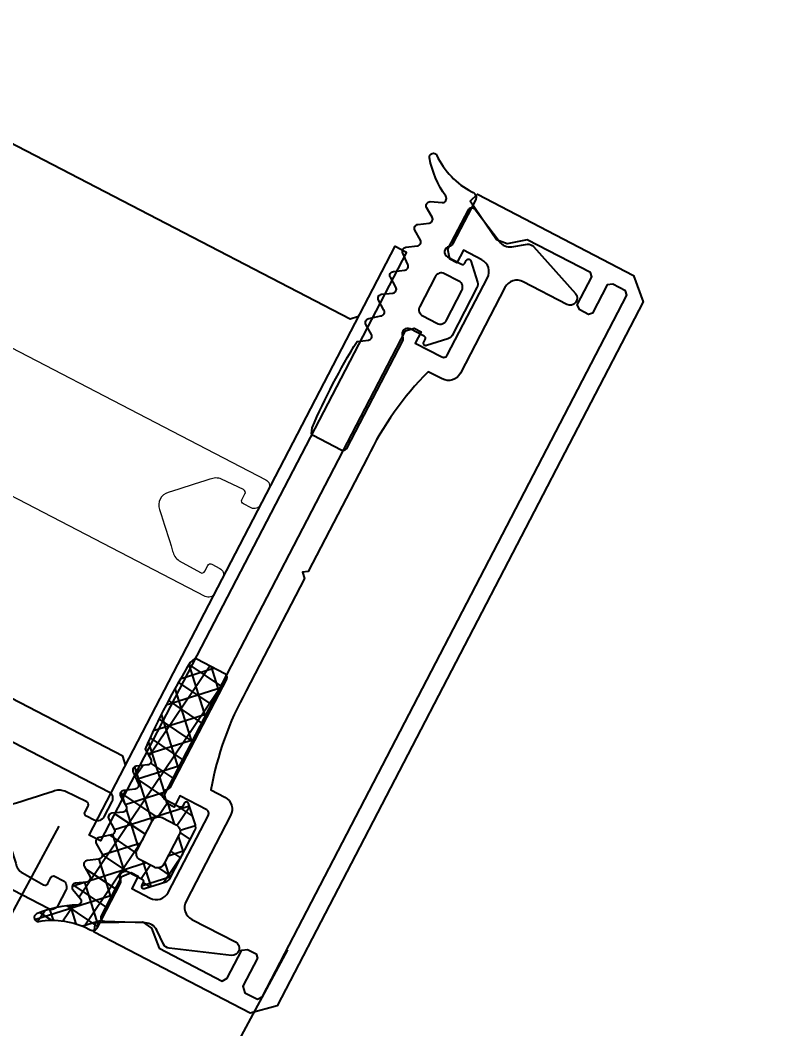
# Model space of a CAD drawing. Header units: millimetres. Extents: x -222892 to 671268, y 0 to 135099.
# Drawn here: x -53236.9 to -53178.1, y 112143.5 to 112221.2 of the extents above; entities that cross this region are included whole.
import ezdxf
from ezdxf import colors
from ezdxf.entities.mleader import LeaderData, LeaderLine
from ezdxf.math import Vec2, Vec3

# ---------------------------------------------------------------- set-up
doc = ezdxf.new("R2010")
doc.units = ezdxf.units.MM
for name, color, linetype in [('_TEXT', 7, 'Continuous'), ('АР_новое окно', 155, 'Continuous'), ('АР_Сущ Несущая стена', 216, 'Continuous')]:
    doc.layers.add(name, color=color, linetype=linetype)
doc.layers.add('АР_Окна', color=4, linetype='Continuous', lineweight=5)
doc.styles.add('ISOCPEUR', font='isocpeur.ttf', dxfattribs={"width": 0.85})

# ---------------------------------------------------------------- blocks, each defined once
blk = doc.blocks.new('стойка витр.')
h = blk.add_hatch()
h.set_pattern_fill('ANSI37', scale=0.5, angle=-69.23283665521843)
h.set_pattern_definition([(335.7671633447816, (-69115.91679156918, 318510.7132420751), (0.6515825639889636, 1.447617495164233), []), (65.76716334478155, (-69115.91679156918, 318510.7132420751), (-1.447617495164233, 0.6515825639889636), [])])
edge = h.paths.add_edge_path()
edge.add_arc((-61.4231846681505, -46.18171078326122), 0.5487303657935584, 155.7657062155241, 200.7671633447816)
edge.add_line((-61.92355794899049, -45.95647403381008), (-61.2158101547102, -44.38418138318229))
edge.add_arc((-61.04906058835331, -44.45924160668073), 0.1828645893715156, 20.76716334478156, 155.7657062155241)
edge.add_line((-60.87807688978501, -44.39440310015198), (-60.79158864807687, -44.62247867199039))
edge.add_arc((-60.62063568932354, -44.55765182228788), 0.1828317201998032, 200.7671633447816, 290.7671633447816)
edge.add_line((-60.55580883962102, -44.72860478100483), (-59.41573388126562, -44.29627843504568))
edge.add_arc((-59.56703588945675, -43.89728440591716), 0.4267183308264255, -69.23283665521843, 72.29363907948373)
edge.add_arc((-59.30747769982554, -43.08429274379887), 0.4267017864716978, 200.7671633447816, 252.293639079486)
edge.add_line((-59.70645626049372, -43.23558888620755), (-63.00984306025202, -34.52432573194528))
edge.add_arc((-62.72490235927398, -34.41627373836673), 0.3047399585219917, 110.7671633447816, 200.7671633447816)
edge.add_line((-62.83295435277978, -34.13133303751965), (-60.55276270053582, -33.26666451912024))
edge.add_arc((-60.44481104638544, -33.55134061801073), 0.3044569814295733, 76.40287424864536, 110.7671633447816)
edge.add_line((-60.3732352333609, -33.25541671472456), (-60.07017099490622, -33.59351893464918))
edge.add_arc((-108.2133039044274, -55.86215009907028), 53.04387976268197, 16.71140087810911, 24.82292581145404)
edge.add_line((-57.40971669906867, -40.60932389061054), (-57.92081016927841, -41.32469074693654))
edge.add_arc((-57.67080742027611, -41.49902445886983), 0.304784542952794, 145.110888314415, 256.4234383751481)
edge.add_line((-57.74235391136608, -41.79529244099831), (-56.88543317024596, -41.99189640294935))
edge.add_arc((-56.95697966133594, -42.28816438507783), 0.304784542952794, -34.8891116855724, 76.4234383751481)
edge.add_line((-56.70697691233363, -42.46249809701112), (-57.17481998566655, -43.29191928954242))
edge.add_arc((-56.92481723669334, -43.46625300146843), 0.304784542952794, 145.1108883144276, 256.4234383751481)
edge.add_line((-56.99636372778332, -43.76252098359691), (-56.1394429866632, -43.95912494554796))
edge.add_arc((-56.21098947775317, -44.25539292764006), 0.3047845429175452, -34.88911168634446, 76.4234383742182)
edge.add_line((-55.96098672877997, -44.42972663955879), (-56.47208019898972, -45.14509349588479))
edge.add_arc((-56.22207744998741, -45.31942720781808), 0.304784542952794, 145.110888314415, 256.4234383752311)
edge.add_line((-56.29362394107739, -45.61569518994656), (-55.43668121195515, -45.81235713578644))
edge.add_arc((-55.50822770304512, -46.10862511790765), 0.3047845429466369, -34.88911168643649, 76.42343837776687)
edge.add_line((-55.25822495407192, -46.28295882984094), (-55.76931842428166, -46.99832568616694))
edge.add_arc((-55.51931567527936, -47.17265939811477), 0.3047845429466368, 145.1108883110316, 256.4234383751786)
edge.add_line((-55.59086216636933, -47.46892738023598), (-54.69071301640361, -47.77952769444528))
edge.add_arc((-54.76225950749358, -48.07579567657376), 0.304784542952794, -34.88911168566796, 76.42343837513553)
edge.add_line((-54.51225675849128, -48.25012938850705), (-55.0233282406989, -48.96555422872189))
edge.add_arc((-54.7733254917257, -49.13988794066245), 0.3047845429466368, 145.1108883109486, 256.4234383751578)
edge.add_line((-54.84487198281568, -49.43615592278366), (-53.98795124169555, -49.6327598847347))
edge.add_arc((-54.05949773284374, -49.92902786688501), 0.3047845429818857, -34.88911169317796, 76.42343837111807)
edge.add_line((-53.80949498384143, -50.10336157886923), (-54.32058845405118, -50.81872843519523))
edge.add_arc((-54.07058570504887, -50.99306214712851), 0.3047845429527939, 145.110888314415, 256.4234383750821)
edge.add_line((-54.14213219613885, -51.289330129257), (-53.29055360303028, -51.47184183257195))
edge.add_arc((-53.362076024001, -51.76811134383752), 0.3047803799531579, -43.67508993618791, 76.42790436632716)
edge.add_line((-53.141638296569, -51.97858292939782), (-53.80995652789716, -52.62318184232572))
edge.add_arc((-53.58948976171087, -52.83365406201483), 0.304801821276656, 136.3285933989482, 262.747126980386)
edge.add_arc((-54.63612651554286, -61.05759711530845), 7.985474883734515, 59.5860415328172, 82.74712698038475)
edge.add_arc((-50.74783774605021, -54.43386708250182), 0.3048115604497932, 253.2910110232634, 419.5860415328165)
edge.add_arc((-52.57053616183111, -60.50577614369104), 6.03477116777137, 73.29101102326332, 110.7671633447816)
edge.add_line((-54.71029190413537, -54.86308986830409), (-54.82445022999309, -54.90637969896488))
edge.add_arc((-54.97574411131791, -54.50740710097307), 0.4266954176128115, 200.7671633447816, 290.7671633447816)
edge.add_line((-55.37471671431558, -54.65870098416781), (-56.71485841512913, -51.12465313347639))
edge.add_arc((-56.31587985443184, -50.97335699107498), 0.4267017864716978, 149.2366398299847, 200.7671633447816)
edge.add_arc((-57.04912318740389, -50.53689152278093), 0.4266140358978636, -30.76336017001563, 40.01429570365114)
edge.add_arc((-57.04924751253566, -50.53686138928606), 0.4266898917694475, 40.00046259028549, 110.7671633447816)
edge.add_line((-57.20053943697712, -50.13789395169442), (-58.34061702035251, -50.57022129308461))
edge.add_arc((-58.27579017065, -50.74117425180884), 0.1828317201998032, 110.7671633447816, 200.7671633447816)
edge.add_line((-58.44674312937423, -50.80600110151136), (-58.36025488766609, -51.03407667334977))
edge.add_arc((-58.5312385862635, -51.09891517987853), 0.1828645893715156, 245.768620474039, 380.7671633447816)
edge.add_line((-58.60629032819998, -51.26566856380668), (-60.17861897521652, -50.55800074261788))
edge.add_arc((-59.95340767674497, -50.05761600615369), 0.5487303657759914, 200.7671633447816, 245.768620474038)
edge.add_line((-60.46648650063435, -50.25217996134597), (-61.93626349206897, -46.37627473846078))
edge = h.paths.add_edge_path(flags=16)
edge.add_arc((-59.3589242202288, -49.0410722918532), 0.5414973949664272, 200.7671633447816, 290.7671633447816)
edge.add_line((-60.77816753828665, -46.82561758724478), (-59.8652400081919, -49.23307164497237))
edge.add_arc((-60.27185175029445, -46.63361823412561), 0.5414973949664272, 110.7671633447816, 200.7671633447816)
edge.add_line((-59.31039323387085, -45.68990118378861), (-60.46385110344272, -46.12730244614795))
edge.add_arc((-59.11839388072258, -46.19621697176626), 0.5414973949664272, 20.76716334478156, 110.7671633447816)
edge.add_line((-57.69915056266473, -48.4116716763674), (-58.61207809275948, -46.00421761863981))
edge.add_arc((-58.20546635065693, -48.60367102949385), 0.5414973949664272, -69.23283665521843, 20.76716334478156)
edge.add_line((-59.16692486710963, -49.54738807983085), (-58.01346699753776, -49.10998681747151))
at = {"lineweight": 0, "ltscale": 100, "transparency": 33554687}
for points in [[(-69.8438361948356, -5.633594956780144), (-69.21493715024553, -5.916666730459838), (-30.90838462579995, 8.609511357899464), (-30.62531285212026, 9.238410402496811), (-31.1873041553481, 10.72042096611403)], [(-56.0608929025766, -41.98018508909445), (-55.7778211288678, -41.3512860444971), (-17.47126860445132, -26.8251079561378), (-16.84236955983215, -27.10817972981749), (-16.28037825660431, -28.59019029343472)]]:
    blk.add_lwpolyline(points, dxfattribs=at)
at = {"color": 7, "lineweight": 0, "ltscale": 100, "transparency": 33554687}
for points in [[(-74.06369480097783, 3.308391450875206, 0.5779496213016146), (-74.28822709678207, 3.786457927264564), (-75.21591578132939, 3.825837128097191, -0.615333828900983), (-75.41972296024323, 4.330405631961185, 0.1014034095220688), (-73.83454927545972, 7.11715754520992, 0.8870851218243345), (-74.38353605600423, 7.372048574252403, -0.1649969122064492), (-77.37516639285604, 4.905523520799761), (-77.48916274512885, 4.862295111939602, 0.4143043114941015), (-77.73690205768798, 4.311953389369592), (-76.39677740688785, 0.7779505007420084, 0.2286961432583318), (-76.12757003956358, 0.5227576163306367, -0.3190489133936659), (-75.8308042481076, 0.1276532846095506, -0.3190018552396916), (-76.10608007785049, -0.2827473570214352), (-77.2460725926212, -0.7150424396677408, -0.4143996870833266), (-77.48192731157178, -0.6088826129343943), (-77.5683841292921, -0.380889908366953, 0.6683385997492722), (-77.90615079682902, -0.370689789611788), (-78.61388821495348, -1.942959389103635, 0.1988829373258806), (-78.62659800215624, -2.362689632165711), (-77.15678812476108, -6.238681577618991, 0.1988829373551211), (-76.86896414318471, -6.544446800158767), (-75.29665854779887, -7.25210424636316, 0.6683385997492723), (-75.05058378231479, -7.020506375207333), (-75.13704060006421, -6.792513670639892, -0.4143996870833266), (-75.03088077326538, -6.556658951718418), (-73.89088825849467, -6.124363869072113, -0.7102015621310012), (-73.37286607688293, -6.741579856578028, 0.2286961432583318), (-73.40517316877958, -7.111109647914418), (-70.10181337440736, -15.82230158713355, 0.414362099440266), (-69.70872084749863, -15.99923473002855), (-67.42870682594366, -15.13463357074215, 0.1511707915363169), (-67.28675684856717, -15.02397433044825), (-67.28408048482379, -14.56993261339812, 0.03540799054371244), (-69.94453478069045, -7.554127657436766), (-70.80145552181057, -7.357523695485725, -0.527867958552825), (-70.9799117797229, -6.88692200143123), (-70.46881830951315, -6.171555145097955, 0.5278679585528249), (-70.64727456742548, -5.700953451043461), (-71.54744570542243, -5.39029515288712, -0.527867958552825), (-71.72590196330566, -4.91969345882535), (-71.21480849309592, -4.20432660249935, 0.5278679585528249), (-71.39326475097914, -3.733724908495788), (-72.25018549209926, -3.537120946544746, -0.527867958552825), (-72.4286417500116, -3.066519252482976), (-71.91757026780397, -2.351094412268139, 0.5278679585717272), (-72.0960265256872, -1.880492718206369), (-72.95294726680731, -1.683888756255328, -0.5278679585717273), (-73.13140352474875, -1.213287062200834), (-72.66353846338461, -0.3839238536165794, 0.5278679585528249), (-72.84199472126784, 0.08667784044519067), (-73.69893745039008, 0.2833397862850688, -0.5278679585717273), (-73.8773937083024, 0.753941480339563), (-73.36630023809266, 1.469308336665563, 0.5278679585717272), (-73.5447564960632, 1.939910030763713), (-74.40167723721243, 2.136513992714754, -0.5278679585528251), (-74.58013349509565, 2.607115686776524)], [(-53.29055360303028, -51.47184183257923, -0.5779496213016146), (-53.141638296569, -51.97858292939782), (-53.80995652789716, -52.62318184232572, 0.615333828900983), (-53.62795459362678, -53.13601908472629, -0.1014034095220688), (-50.59355139863328, -54.17098724229436, -0.8870851218243345), (-50.83548992767464, -54.72580403192842, 0.1649969122064492), (-54.71037595931557, -54.86312174275372), (-54.82437231158838, -54.90635015161388, -0.4143043114941015), (-55.37473404189222, -54.65865529014263), (-56.71485869266326, -51.12465240150777, -0.2286961432583318), (-56.6825516007957, -50.75512261017138, 0.3190489133936659), (-56.72238630641368, -50.26258777469775, 0.3190018552396916), (-57.20057019143132, -50.1379056140504), (-58.34056270623114, -50.57020069668943, 0.4143996870833266), (-58.44672253300087, -50.80605541561818), (-58.36026571528055, -51.03404812018562, -0.6683385997492722), (-58.60634048073553, -51.26564599134144), (-60.17864607612137, -50.55798854513705, -0.1988829373258806), (-60.46647005763953, -50.25222332264093), (-61.93627993503469, -46.37623137718037, -0.1988829373551211), (-61.92357014780282, -45.95650113405281), (-61.21583272970747, -44.38423153456097, -0.6683385997492723), (-60.87806606217055, -44.39443165331613), (-60.79160924445023, -44.62242435788357, 0.4143996870833266), (-60.55575452549965, -44.72858418460964), (-59.41576201069984, -44.29628910197061, 0.7102015621310012), (-59.43724861560622, -43.49078250258754, -0.2286961432583318), (-59.70645598293049, -43.23558961817616), (-63.00981577733182, -34.52439767894975, -0.414362099440266), (-62.83288180333329, -34.13130552614166), (-60.55286778177833, -33.26670436685527, -0.1511707915363169), (-60.3732352333609, -33.25541671472456), (-60.07017099493532, -33.59351893464918, -0.03540799054371244), (-57.40971669906867, -40.60932389061054), (-57.92081016927841, -41.32469074693654, 0.527867958552825), (-57.74235391136608, -41.79529244099831), (-56.88543317024596, -41.99189640294935, -0.5278679585528249), (-56.70697691233363, -42.46249809701112), (-57.17481998566655, -43.29191928953514, 0.527867958552825), (-56.99636372778332, -43.76252098359691), (-56.1394429866632, -43.95912494554796, -0.5278679585528249), (-55.96098672877997, -44.42972663955879), (-56.47208019898972, -45.14509349588479, 0.527867958552825), (-56.29362394107739, -45.61569518994656), (-55.43668121195515, -45.81235713578644, -0.5278679585717272), (-55.25822495407192, -46.28295882984094), (-55.76931842428166, -46.99832568616694, 0.5278679585717273), (-55.59086216636933, -47.46892738023598), (-54.69071301640361, -47.77952769444528, -0.5278679585528249), (-54.51225675849128, -48.25012938850705), (-55.02332824072801, -48.96555422872189, 0.5278679585717273), (-54.84487198281568, -49.43615592278366), (-53.98795124169555, -49.6327598847347, -0.5278679585717272), (-53.80949498384143, -50.10336157886923), (-54.32058845405118, -50.81872843519523, 0.5278679585528251), (-54.14213219613885, -51.289330129257)]]:
    blk.add_lwpolyline(points, format="xyb", close=True, dxfattribs=at)
at = {"lineweight": 0, "ltscale": 100, "transparency": 33554687}
blk.add_lwpolyline([(-68.58632373265573, -58.46540642052423), (-90.15068845250062, -1.598661102303595), (-90.00917455367744, -1.284153596119722), (-88.98317839115043, -0.8950869223335758), (-88.55468153662514, -0.9934413902010419), (-87.69009137133253, -3.273426419786119), (-87.37564184903749, -3.414962306625966), (-86.69163474338711, -3.155580859434849), (-86.43607351230457, -2.797891934278596), (-87.30066367759719, -0.5179069046935183), (-87.1591497787449, -0.2033993985096458), (-82.02911098225741, 1.741955958394101), (-80.54324021661887, 1.262233232868311), (-79.70200834979187, 1.450846736610401), (-77.34320693471818, 4.170836259007046), (-77.83057009245385, 4.768357554989052), (-90.48468705118285, -0.0301937209587777), (-91.4479567084054, -1.960141251613095), (-69.79711318280897, -59.05493725829001), (-67.79633972485317, -59.86096016635565), (-55.14222276612418, -55.06240889040782), (-55.17360051473952, -54.29197395897063), (-58.74284135404741, -53.81994964957266), (-59.49761640312499, -54.23655585793313), (-60.24856024209294, -55.69488708899735), (-65.37859903858043, -57.64024244590109), (-65.73629895772319, -57.38465222291416), (-66.6008891230158, -55.10466719327087), (-67.02936398953898, -55.00637070929224), (-67.71337109521846, -55.26575215648336), (-67.85490698204376, -55.58020167878567), (-66.99031681675115, -57.86018670842168), (-67.20262765098596, -58.33192996972502), (-68.22862381348386, -58.72099664351117)], close=True, dxfattribs=at)
blk.add_lwpolyline([(-73.55412178576807, -6.30930235532287), (-74.18304982228437, -6.026241575636959), (-74.75303158370662, -6.242383619959583), (-74.40718232482322, -7.154412422125461), (-76.57319999407628, -7.975785172551696, -0.414362099391309), (-76.9662925209559, -7.798852029714908), (-79.34394296052051, -1.52882071842032, -0.4143260923197838), (-78.74236241533072, -0.1922330582674476), (-77.26035185172805, 0.3697582449676702), (-76.87127418394084, -0.6562669095073943), (-76.3012924225186, -0.4401248651847709), (-76.06142006575828, 0.3027815256646136), (-77.27188147796551, 3.494853341355338, 0.5512236456822476), (-77.7769173583074, 3.597680757055059), (-79.92338595120236, 1.349376512123854, -0.2673491356416615), (-80.91622193696094, 1.059369939495809), (-82.0875922003761, 1.397509788286698, 0.2496293600316565), (-82.58705019962508, 1.269536347390385), (-86.19986947378493, -1.925987660470128, 0.8270430078467679), (-85.63532520958688, -2.84412238272489), (-82.10129332900397, -1.503986737930973, -0.4143260923197836), (-80.76472567670862, -2.105611734441482), (-78.12768279598095, -9.059679143334506, 0.4143260923033303), (-76.7911151413573, -9.661304145942267), (-75.65109363460215, -9.228998069294903, -0.08279896819570452), (-71.78454054114991, -16.33338165576424), (-68.2828855071275, -25.56749207813118), (-67.85441064060433, -25.66578856210981), (-68.06674346281216, -26.13747383952432), (-64.60831683766446, -35.257587909633, -0.08279896819570452), (-62.79196445917478, -43.13942544953898), (-63.93198596592993, -43.57173152618634, 0.4143260923033303), (-64.53356650879141, -44.90831919242919), (-61.89652362803463, -51.86238660132221, -0.4143260923197836), (-62.49810417322442, -53.19897426147509), (-66.03213605380733, -54.539109906269, 0.8270430078467679), (-65.84594417811604, -55.60071914693981), (-61.02268547978019, -55.59720897083025, 0.2496293600316565), (-60.5639567229955, -55.36182965500484), (-59.91132736596046, -54.3320132763838, -0.2673491356416615), (-58.97583718542592, -53.89078178507043), (-55.8782996214868, -54.15051325823879, 0.5512236456822476), (-55.5684323037276, -53.73866745794658), (-56.77889371593483, -50.54659564225585), (-57.45105016132584, -50.14953851031169), (-58.02103192274808, -50.36568055463431), (-57.63195425496087, -51.39170570910937), (-59.11396481856355, -51.95369701235177, -0.4143260923197838), (-60.45053247085889, -51.35207201584126), (-62.82818291042349, -45.08204070453939, -0.414362099391309), (-62.65124893639586, -44.68894855178223), (-60.48523126714281, -43.867575801356), (-60.13938200823031, -44.77960460352188), (-59.56940024680807, -44.56346255919925), (-59.28629948117305, -43.93455252060812)], format="xyb", close=True, dxfattribs=at)
at = {"color": 7, "lineweight": 0, "ltscale": 100, "transparency": 33554687}
blk.add_lwpolyline([(-72.00534459005576, 0.06645459306309931), (-72.91737339223619, -0.2793946658493951)], dxfattribs=at)
blk.add_lwpolyline([(-72.91737339223619, -0.2793946658493951), (-54.81141330953687, -48.02608389785019), (-53.89938450735644, -47.68023463893769), (-72.00534459005576, 0.06645459306309931)], close=True)
at = {"color": 7}
for points in [[(-75.33468511578394, -1.905527627641277), (-74.42175758568919, -4.312981685368868, -0.414213562373095), (-74.73607402053312, -5.011296826465696), (-75.88953189010499, -5.44869808882504, -0.414213562373095), (-76.58784703121637, -5.134381653973833), (-77.50077456128201, -2.726927596246242, -0.414213562373095), (-77.18645812643808, -2.028612455142138), (-76.03300025686622, -1.591211192782794, -0.414213562373095)], [(-57.69915056266473, -48.4116716763674), (-58.61207809275948, -46.00421761863981, 0.414213562373095), (-59.31039323387085, -45.68990118378861), (-60.46385110341362, -46.12730244614795, 0.414213562373095), (-60.77816753828665, -46.82561758724478), (-59.8652400081919, -49.23307164497237, 0.414213562373095), (-59.16692486710963, -49.54738807983085), (-58.01346699753776, -49.10998681747151, 0.414213562373095)]]:
    blk.add_lwpolyline(points, format="xyb", close=True, dxfattribs=at)
at = {"lineweight": 0, "ltscale": 100, "transparency": 33554687}
blk.add_lwpolyline([(-33.2204523376422, -7.186144611914642), (-64.21182667926769, -18.93829823563283, 0.4143255057077639), (-64.53033920991584, -19.64587643784762), (-64.05480472955969, -20.89989428329136, 0.410627156480438), (-63.35370618529851, -21.2207818566676), (-62.72021259606117, -20.98055557451153, 0.4925517741577297), (-62.57218080674647, -20.68314875576471), (-62.75156135272118, -20.21010964907327, -0.4411110715409258), (-62.61002546586678, -19.89566012677096), (-60.83807044223067, -19.28752400128724, -0.2080566110632873), (-59.94503853938659, -19.40384657128016, -1.575399656426527e-05), (-56.87977393603069, -20.78551547546522, -0.4398191101055806), (-56.36006749374792, -22.15601788895583, -1.575399656426528e-05), (-57.73845635901671, -25.2227588602982, -0.2080566110632873), (-58.32981322327396, -25.9019745689875), (-60.05946139091975, -26.62167684709857, -0.4411110715409258), (-60.37391091321479, -26.48014096025872), (-60.5532914591895, -26.00710185356729, 0.4925517741577297), (-60.86130306290579, -25.88263065828505), (-61.49479665214312, -26.12285694043385, 0.410627156480438), (-61.80683951149695, -26.82793655114801), (-61.3313050311408, -28.08195439658448, 0.4143255057077639), (-60.62370682114852, -28.40042247599195), (-29.6323624739598, -16.64818975485105, 0.5239329190821609)], format="xyb", dxfattribs=at)
blk = doc.blocks.new('A$Cec9b444d')
at = {"layer": 'АР_новое окно', "ltscale": 150}
h = blk.add_hatch(dxfattribs=at)
h.set_pattern_fill('ANSI37', color=256, scale=0.4999999999999999, angle=11.05056813833426)
h.set_pattern_definition([(56.05056813833426, (-325565.7588364531, -14442.55622990822), (-1.316880116997287, 0.8865568269756945), []), (146.0505681383342, (-325565.7588364531, -14442.55622990822), (-0.8865568269756945, -1.316880116997287), [])])
edge = h.paths.add_edge_path()
edge.add_arc((6062.316699127849, -427.4371504766408), 0.5487303657935583, -27.442892818405824, 17.55856431085158, ccw=False)
edge.add_line((6062.839863645354, -427.2716092397228), (6062.319693444151, -425.6277010667151))
edge.add_arc((6062.145348690417, -425.6828677403), 0.1828645893715156, 17.55856431085158, 152.5571071815941, ccw=False)
edge.add_line((6061.983061741969, -425.598591981817), (6061.870646102529, -425.8150669374614))
edge.add_arc((6061.708388330392, -425.7308063302269), 0.1828317201998032, -117.44289281840582, -27.442892818405824, ccw=False)
edge.add_line((6061.624127723201, -425.8930641023168), (6060.542040439242, -425.3311352011391))
edge.add_arc((6060.738699680581, -424.9524352199755), 0.4267183308264255, 101.03063144689202, 242.55710718159412, ccw=False)
edge.add_arc((6060.575411596224, -424.1147820112844), 0.4267017864716978, -78.96936855311031, -27.442892818405824, ccw=False)
edge.add_line((6060.954096895718, -424.311433628481), (6065.247771181149, -416.0432517713429))
edge.add_arc((6064.977323429494, -415.9028080103221), 0.3047399585219916, -27.442892818405824, 62.557107181594176, ccw=False)
edge.add_line((6065.11776719044, -415.6323602587676), (6062.953553009806, -414.5084818854222))
edge.add_arc((6062.813239667884, -414.7786784934996), 0.3044569814295733, 62.557107181594176, 96.92139627773031, ccw=False)
edge.add_line((6062.776550299505, -414.4764402699604), (6062.436236452489, -414.7770189273895))
edge.add_arc((6107.664229269968, -442.4913084903428), 53.04387976268197, 148.5013447149217, 156.6128696482666, ccw=False)
edge.add_line((6058.978232624909, -421.4359787385848), (6059.402699461698, -422.2059100205144))
edge.add_arc((6059.134125438438, -422.3499989225415), 0.3047845429527939, -83.09916784877242, 28.21338221196072, ccw=False)
edge.add_line((6059.170745684526, -422.6525754833577), (6058.29677966696, -422.7482294145323))
edge.add_arc((6058.333399913015, -423.0508059754601), 0.3047845429527939, 96.90083215122758, 208.2133822119481, ccw=False)
edge.add_line((6058.064825889788, -423.1948948773755), (6058.433076749413, -424.0730793455881))
edge.add_arc((6058.164502726179, -424.2171682476234), 0.3047845429527939, -83.09916784877242, 28.213382211948215, ccw=False)
edge.add_line((6058.201122972235, -424.5197448085513), (6057.327156954669, -424.6153987397258))
edge.add_arc((6057.363777200756, -424.9179753005419), 0.3047845429175451, 96.90083215215748, 208.2133822127202, ccw=False)
edge.add_line((6057.095203177557, -425.0620642024656), (6057.519670014346, -425.8319954843952))
edge.add_arc((6057.251095991071, -425.9760843864182), 0.3047845429527939, -83.09916784885542, 28.21338221196072, ccw=False)
edge.add_line((6057.287716237174, -426.2786609472384), (6056.41372164006, -426.3743699130486))
edge.add_arc((6056.450341886114, -426.6769464739764), 0.3047845429466368, 96.90083214860891, 208.2133822128122, ccw=False)
edge.add_line((6056.181767862915, -426.8210353759001), (6056.606234699704, -427.5909666578297))
edge.add_arc((6056.33766067643, -427.7350555598527), 0.3047845429466368, -83.09916784880289, 28.21338221534421, ccw=False)
edge.add_line((6056.374280922518, -428.0376321206688), (6055.444127507362, -428.2414842034989))
edge.add_arc((6055.480747753431, -428.5440607644309), 0.3047845429527939, 96.9008321512402, 208.2133822120437, ccw=False)
edge.add_line((6055.212173730203, -428.6881496663463), (6055.636611987445, -429.4581359829115))
edge.add_arc((6055.368037964198, -429.6022248849428), 0.3047845429466368, -83.09916784878209, 28.21338221542709, ccw=False)
edge.add_line((6055.404658210286, -429.9048014457588), (6054.53069219272, -430.0004553769334))
edge.add_arc((6054.567312438846, -430.3030319378818), 0.3047845429818856, 96.90083215525772, 208.2133822195536, ccw=False)
edge.add_line((6054.298738415585, -430.4471208399089), (6054.723205252374, -431.2170521218385))
edge.add_arc((6054.454631229147, -431.3611410237539), 0.3047845429527939, -83.09916784870649, 28.21338221196072, ccw=False)
edge.add_line((6054.491251475202, -431.6637175846818), (6053.624229611142, -431.7459958277519))
edge.add_arc((6053.660825772496, -432.0485711093198), 0.3047803799531579, 96.89636616004861, 216.9993604625636, ccw=False)
edge.add_line((6053.417415290961, -432.2319898037958), (6054.006267676946, -432.9499103317205))
edge.add_arc((6053.76282827983, -433.1333262802293), 0.3048018212766559, -89.42285645401029, 36.995677127427484, ccw=False)
edge.add_arc((6053.846335281939, -441.4231823959797), 7.985474883734514, 90.57714354599102, 113.73822899355861, ccw=False)
edge.add_arc((6050.754417921368, -434.3923477273036), 0.3048115604497932, -246.26177100644077, -79.96674049688772, ccw=False)
edge.add_arc((6051.858898865964, -440.6349778625685), 6.034771167771369, 62.557107181594176, 100.03325950311239, ccw=False)
edge.add_line((6054.64010941285, -435.2792957459708), (6054.748461299602, -435.3355629783197))
edge.add_arc((6054.945109977773, -434.9568833383241), 0.4266954176128115, -117.44289281840582, -27.442892818405824, ccw=False)
edge.add_line((6055.323789622654, -435.1535320189184), (6057.06567826857, -431.7992365736487))
edge.add_arc((6056.686992969048, -431.6025849564439), 0.4267017864716978, -27.442892818405824, 24.08763069639099, ccw=False)
edge.add_arc((6057.46600401814, -431.2543182832007), 0.4266140358978635, 133.3099748227246, 204.0876306963913, ccw=False)
edge.add_arc((6057.466131003378, -431.2543028067859), 0.4266898917694475, 62.557107181594176, 133.3238079360902, ccw=False)
edge.add_line((6057.662777138056, -430.8756280646449), (6058.744866913526, -431.4375582596212))
edge.add_arc((6058.660606306336, -431.5998160317112), 0.1828317201998032, -27.442892818405824, 62.557107181594176, ccw=False)
edge.add_line((6058.822864078446, -431.6840766389375), (6058.710448439007, -431.9005515945819))
edge.add_arc((6058.872735387448, -431.9848273531849), 0.1828645893715156, -207.44289281840588, -72.44434994766328, ccw=False)
edge.add_line((6058.927893193219, -432.1591749125408), (6060.571827821685, -431.6390883268437))
edge.add_arc((6060.406313194912, -431.1159153901098), 0.5487303657759913, -72.44434994766232, -27.442892818405824, ccw=False)
edge.add_line((6060.8932952718, -431.3688056211375), (6062.803681204779, -427.6900407076809))
edge = h.paths.add_edge_path(flags=16)
edge.add_arc((6059.934033572875, -430.0371551471243), 0.5414973949664271, -117.44289281840582, -27.442892818405824, ccw=False)
edge.add_line((6061.601201047423, -428.0017083274632), (6060.414596602333, -430.2867119612155))
edge.add_arc((6061.120638017922, -427.7521515133596), 0.5414973949664271, -27.442892818405824, 62.557107181594176, ccw=False)
edge.add_line((6060.27540533232, -426.7030633107011), (6061.370194831999, -427.2715884838976))
edge.add_arc((6060.025848518243, -427.1836263401632), 0.5414973949664271, 62.557107181594176, 152.5571071815941, ccw=False)
edge.add_line((6058.358681043695, -429.2190731598243), (6059.545285488784, -426.934069526072))
edge.add_arc((6058.839244073196, -429.4686299739278), 0.5414973949664271, 152.5571071815941, 242.55710718159412, ccw=False)
edge.add_line((6059.684476758825, -430.5177181765946), (6058.589687259146, -429.9491930033981))
for p, q in [((4749.366469058805, -2837.632204794252), (6052.354293236519, -427.3743804523598)), ((4764.304822929837, -2851.626028811064), (6069.947668484561, -436.8861178005816))]:
    blk.add_line(p, q, dxfattribs=at)
for points in [[(6075.393977721337, -388.1428524958611), (6074.736435524407, -388.3508955119597), (6038.37827058524, -369.4700677118117), (6038.170227569054, -368.8125255149179), (6038.900692317381, -367.4058945089167)], [(6078.20346191949, -382.7327247751758), (6079.069102167267, -383.182252535527)], [(6057.479191237398, -422.6407446818835), (6057.271148221232, -421.9832024848738), (6020.912983282092, -403.1023746847341), (6020.255441085102, -403.3104177009361), (6019.524976336762, -404.7170487069332)]]:
    blk.add_lwpolyline(points, dxfattribs=at)
for points in [[(6080.624731700586, -379.7520515579932, -0.5779496213016146), (6080.903316900404, -379.3033282643974), (6081.82929367202, -379.3720598824173, 0.615333828900983), (6082.090375132776, -378.8946049504388, -0.1014034095220688), (6080.839908916522, -375.9424707937358, -0.8870851218243345), (6081.414804643905, -375.7531276540517, 0.1649969122064492), (6084.099418089646, -378.5507067071791), (6084.207616241268, -378.6068941048338, -0.4143043114941015), (6084.389698641192, -379.1823042005486), (6082.647832156515, -382.5365569706843, -0.2286961432583318), (6082.350783842269, -382.7587242812629, 0.3190489133936659), (6082.010099242102, -383.1166507697278, 0.3190018552396916), (6082.235799614466, -383.5562697080928), (6083.317808648176, -384.1181579737998, 0.4143996870833266), (6083.564405349803, -384.0401360281501), (6083.676780144976, -383.8237397249589, -0.6683385997492722), (6084.013442512533, -383.8528741445937), (6084.533605087617, -385.4967582165539, -0.1988829373258806), (6084.497435053511, -385.9151201941111), (6082.58700637604, -389.5939674192052, -0.1988829373551211), (6082.265588633273, -389.864200004722), (6080.621678106224, -390.384278965576, -0.6683385997492723), (6080.404194988912, -390.1256451360415), (6080.516569784145, -389.9092488327468, 0.4143996870833266), (6080.438547838417, -389.6626521310796), (6079.356538804693, -389.1007638653684, 0.7102015621310012), (6078.770277452438, -389.6535750290576, -0.2286961432583318), (6078.759407656441, -390.0243551018479), (6074.465768472031, -398.2924693662134, -0.414362099440266), (6074.054772638247, -398.4225058854528), (6071.890727053443, -397.2987150641844, -0.1511707915363169), (6071.762603638218, -397.1723044079212), (6071.812727778485, -396.7210299744524, -0.03540799054371244), (6075.270731606123, -390.0620701631537), (6076.14469762369, -389.9664162319791, 0.527867958552825), (6076.376651400863, -389.5197507691358), (6075.952184564073, -388.7498194872063, -0.5278679585528249), (6076.184138341246, -388.303154024363), (6077.114320335963, -388.0992469069014, 0.527867958552825), (6077.346274113107, -387.6525814440499), (6076.921807276333, -386.8826501621244, -0.5278679585528249), (6077.153761053477, -386.4359846992729), (6078.027727071044, -386.3403307680984, 0.527867958552825), (6078.259680848215, -385.8936653052551), (6077.835242590973, -385.12367898869, -0.5278679585717272), (6078.067196368119, -384.6770135258384), (6078.941162385686, -384.5813595946639, 0.5278679585717273), (6079.173116162886, -384.1346941318288), (6078.8048367237, -383.2565646982478, -0.5278679585528249), (6079.036790500843, -382.8098992353963), (6079.910785097944, -382.7141902695821, 0.5278679585717273), (6080.142738875115, -382.2675248067388), (6079.718272038342, -381.4975935248133, -0.5278679585717272), (6079.950225815554, -381.0509280619824), (6080.824191833181, -380.9552741307044, 0.5278679585528251), (6081.056145610294, -380.5086086679646)], [(6079.000556512118, -389.2452993565443), (6079.658126226367, -389.0372706301596), (6080.199116984572, -389.3182076180983), (6079.749589224274, -390.1838478658462), (6081.805436657412, -391.2514512895674, 0.414362099391309), (6082.21643249118, -391.1214147703238), (6085.306853677331, -385.170296291497, 0.4143260923197838), (6084.864730199796, -383.7728369695695), (6083.458099193801, -383.0423722212755), (6082.952384035873, -384.0162106206668), (6082.411393277655, -383.735273632724), (6082.259510141771, -382.969518994349), (6083.832843013205, -379.9398056444163, -0.5512236456822476), (6084.346408430319, -379.8963858311241), (6086.216958516884, -382.3789735479392, 0.2673491356416615), (6087.169349787458, -382.7824310729976), (6088.372086903472, -382.5827556338297, -0.2496293600316565), (6088.853281653707, -382.7679234143091), (6092.070126222442, -386.3617720217535, -0.8270430078467679), (6091.402676399523, -387.2080534928208), (6088.048396112014, -385.4661727184603, 0.4143260923197836), (6086.650951494924, -385.908342671794), (6083.223377343623, -392.5087050951693, -0.4143260923033303), (6081.825932723493, -392.9508750544041), (6080.743896172425, -392.3889724988509, 0.08279896819570452), (6076.077673651008, -398.9957013679085), (6071.526294388629, -407.760136893365), (6071.089297621179, -407.8079567140933), (6071.245357400648, -408.3011276515107), (6066.7501655359, -416.957365025324, 0.08279896819570452), (6064.029864295338, -424.5746125681383), (6065.111900846389, -425.1365151236873, -0.4143260923033303), (6065.554024320902, -426.5339744514001), (6062.12645016962, -433.1343368746596, 0.4143260923197836), (6062.568573647154, -434.5317961965871), (6065.922853934663, -436.2736769709476, -0.8270430078467679), (6065.614512348841, -437.3064436730148), (6060.824363488234, -436.7422533808715, -0.2496293600316565), (6060.396107770503, -436.4551427143246), (6059.86761942566, -435.3564403338984, 0.2673491356416615), (6058.989765054429, -434.8094496486635), (6055.883035061534, -434.7073313373402, -0.5512236456822476), (6055.62314573178, -434.2622557773597), (6057.196478603214, -431.2325424274271), (6057.91023571508, -430.9163155493951), (6058.451226473298, -431.1972525373378), (6057.945511315323, -432.1710909368366), (6059.352142321318, -432.9015556851306, 0.4143260923197838), (6060.749586938427, -432.4593857316812), (6063.840008124592, -426.5082672528584, 0.414362099391309), (6063.709970736269, -426.0972716940254), (6061.654123303134, -425.0296682703042), (6061.204595542776, -425.8953085181556), (6060.66360478459, -425.6143715301012), (6060.455534251091, -424.9568150433735)], [(6081.2809864867, -385.0783728206936), (6080.094382041624, -387.36337645445, 0.414213562373095), (6080.32538825708, -388.0934962979039), (6081.420177756728, -388.6620214712121, 0.414213562373095), (6082.150297600295, -388.4310152557296), (6083.336902045357, -386.146011621969, 0.414213562373095), (6083.105895829921, -385.4158917783994), (6082.01110633024, -384.8473666052029, 0.414213562373095)], [(6053.62422961111, -431.7459958278636, 0.5779496213016146), (6053.417415290961, -432.2319898037958), (6054.006267676946, -432.9499103317205, -0.615333828900983), (6053.765882379878, -433.4381128001398, 0.1014034095220688), (6050.631737424535, -434.1133144262915, 0.8870851218243345), (6050.807538143722, -434.6924949068231, -0.1649969122064492), (6054.640189192703, -435.2793371757905), (6054.748387344355, -435.3355245733335, 0.4143043114941015), (6055.323812144677, -435.1534886490195), (6057.065678629325, -431.7992358788756, 0.2286961432583318), (6057.076548425349, -431.4284558060936, -0.3190489133936659), (6057.173370234926, -430.9438911508246, -0.3190018552396916), (6057.662806328241, -430.8756432231297), (6058.744815361993, -431.4375314888491, -0.4143996870833266), (6058.822837307679, -431.6841281905039), (6058.710462512488, -431.900524493811, 0.6683385997492722), (6058.927945629771, -432.1591583233372), (6060.57185615682, -431.6390793624833, 0.1988829373258806), (6060.893273899533, -431.3688467769501), (6062.803702576985, -427.6899995519717, 0.1988829373551211), (6062.839872611065, -427.2716375742864), (6062.319710036011, -425.6277535023344, 0.6683385997492723), (6061.983047668487, -425.598619082588), (6061.870672873295, -425.815015385895, -0.4143996870833266), (6061.624076171666, -425.8930373315446), (6060.542067137915, -425.3311490658253, -0.7102015621310012), (6060.657048220723, -424.5336016337128, 0.2286961432583318), (6060.954096534969, -424.3114343231342), (6065.247735719376, -416.0433200588886, 0.414362099440266), (6065.117698331081, -415.6323245000638), (6062.953652746296, -414.5085336786797, 0.1511707915363169), (6062.776550299505, -414.4764402699604), (6062.436236452549, -414.7770189272861, 0.03540799054371244), (6058.978232624909, -421.4359787385848), (6059.402699461699, -422.2059100205145, -0.527867958552825), (6059.170745684526, -422.6525754833577), (6058.296779666959, -422.7482294145323, 0.5278679585528249), (6058.064825889788, -423.1948948773755), (6058.433076749378, -424.0730793456997, -0.527867958552825), (6058.201122972235, -424.5197448085513), (6057.327156954668, -424.6153987397258, 0.5278679585528249), (6057.095203177557, -425.0620642024656), (6057.519670014332, -425.8319954843911, -0.527867958552825), (6057.287716237174, -426.2786609472384), (6056.413721640026, -426.3743699131603, 0.5278679585717272), (6056.181767862915, -426.8210353759001), (6056.606234699691, -427.5909666578256, -0.5278679585717273), (6056.374280922518, -428.0376321206688), (6055.444127507363, -428.2414842034989, 0.5278679585528249), (6055.212173730203, -428.6881496663463), (6055.636611987459, -429.4581359829156, -0.5278679585717273), (6055.404658210286, -429.9048014457588), (6054.530692192721, -430.0004553769334, 0.5278679585717272), (6054.298738415585, -430.4471208399089), (6054.723205252375, -431.2170521218385, -0.5278679585528251), (6054.491251475202, -431.6637175846818)], [(6058.358681043695, -429.2190731598243), (6059.545285488785, -426.934069526072, -0.414213562373095), (6060.27540533232, -426.7030633107011), (6061.370194831971, -427.2715884838894, -0.414213562373095), (6061.601201047423, -428.0017083274632), (6060.414596602332, -430.2867119612155, -0.414213562373095), (6059.684476758825, -430.5177181765946), (6058.589687259147, -429.949193003398, -0.414213562373095)]]:
    blk.add_lwpolyline(points, format="xyb", close=True, dxfattribs=at)
for points in [[(6068.003292131413, -440.4702774911491), (6096.032210296841, -386.4959475246943), (6095.928217368332, -386.1671213915621), (6094.954406486236, -385.6614205233858), (6094.517381139237, -385.7092953787496), (6093.39360460771, -387.8733134461953), (6093.064833509229, -387.9773349543004), (6092.415617082089, -387.6401962788732), (6092.203369905003, -387.2552234931032), (6093.327146436531, -385.0912054256576), (6093.223153507996, -384.7623792925172), (6088.354044062874, -382.233846372088), (6086.822479751479, -382.5375840643945), (6086.008877775052, -382.2524561430675), (6083.982267909066, -379.2766974887275), (6084.535788597946, -378.7398833740124), (6096.546278741919, -384.9769417235036), (6097.278660976711, -387.0057842915035), (6069.137339436503, -441.1965655958886), (6067.056431079784, -441.7645337019443), (6055.045940935811, -435.5274753524531), (6055.16666901812, -434.7659116474582), (6058.766583176021, -434.7120119865094), (6059.467810357227, -435.2135362111352), (6060.044131750338, -436.7492771660714), (6064.913241195459, -439.2778100865005), (6065.298228271077, -439.0655353921042), (6066.422004802592, -436.9015173246544), (6066.859001570042, -436.8536975039262), (6067.508217997242, -437.1908361792499), (6067.612239505298, -437.5196072777466), (6066.488462973751, -439.6836253453079), (6066.644494173698, -440.1768513173691), (6067.618305055767, -440.6825521855372)], [(6079.069102167267, -383.182252535527), (6055.535347287055, -428.5004001628083), (6054.669707039245, -428.0508724025688), (6078.20346191949, -382.7327247751758)]]:
    blk.add_lwpolyline(points, close=True, dxfattribs=at)
for points in [[(6026.769911795453, -409.4498114821495), (6056.184975986508, -424.7250331504122, -0.4143255057077639), (6056.419073017113, -425.4648410475384), (6055.800983070701, -426.655075737284, -0.410627156480438), (6055.067334800521, -426.8922849681879), (6054.466062618948, -426.5800437827011, -0.4925517741577297), (6054.353608036107, -426.267444689195), (6054.586763183929, -425.8184657878683, 0.4411110715409258), (6054.482741675801, -425.4896946894711), (6052.793496374866, -424.6796919325955, 0.2080566110632873), (6051.892996743237, -424.6914108578185, 1.575399656426527e-05), (6048.687895652057, -425.7073749540114, 0.4398191101055806)], [(6048.012391897134, -427.0081694530127, 1.575399656426528e-05), (6049.024926565321, -430.2143555977421, 0.2080566110632873), (6049.533315180493, -430.9577114586025), (6051.167570899327, -431.8736057748085, 0.4411110715409258), (6051.496341997808, -431.7695842667034), (6051.729497145629, -431.3206053653767, -0.4925517741577297), (6052.049890204003, -431.2327844418221), (6052.651162385574, -431.5450256273089, -0.410627156480438), (6052.879124070699, -432.2815997740015), (6052.261034124273, -433.471834463743, -0.4143255057077639), (6051.521211522432, -433.7058850186453), (6022.106186317492, -418.430588276174, -0.5239329190821609)]]:
    blk.add_lwpolyline(points, format="xyb", dxfattribs=at)
at = {"layer": 'АР_новое окно', "ltscale": 150, "xscale": -1, "rotation": 353.3242705263758}
blk.add_blockref('стойка витр.', (6006.678589497956, -374.4281061307832), dxfattribs=at)
blk = doc.blocks.new('_DotSmall')
at = {"color": 0, "linetype": 'ByBlock', "const_width": 0.5}
blk.add_lwpolyline([(-0.0625, 0, 1), (0.0625, 0, 1)], format="xyb", close=True, dxfattribs=at)

msp = doc.modelspace()

# ---------------------------------------------------------------- linework, layer by layer
at = {"layer": 'АР_Сущ Несущая стена', "ltscale": 100}
for centre, radius, start, end in [((-62030.09329069572, 115344.433156268), 8983.043171971784, 272.4158362793695, 356.8342044020854), ((-62032.83425322798, 115337.2415043112), 9628.85431650461, 272.2700411469474, 357.0895800963976)]:
    msp.add_arc(centre, radius, start, end, dxfattribs=at)

# ---------------------------------------------------------------- block references
at = {"layer": 'АР_Окна', "ltscale": 100}
msp.add_blockref('A$Cec9b444d', (-59286.24979763362, 112586.4970597865), dxfattribs=at)

# ---------------------------------------------------------------- leaders
at = {"layer": '_TEXT'}
ml = msp.add_multileader_mtext('Standard', dxfattribs=at)
ml.set_content('-0,125', color=256, style='ISOCPEUR')
ml.set_leader_properties(color=256, linetype='Continuous', lineweight=-1)
ml.set_arrow_properties(name='DOTSMALL')
ml.build(insert=Vec2(0, 0))
ml.multileader.update_dxf_attribs({"has_dogleg": 0, "has_text_frame": 1, "text_left_attachment_type": 4, "text_right_attachment_type": 4, "dogleg_length": 0, "arrow_head_size": 180})
ctx = ml.context
ctx.base_point, ctx.char_height, ctx.arrow_head_size, ctx.landing_gap_size, ctx.plane_origin = Vec3(-60818.86833564375, 129158.4810110584), 250, 180, 50, Vec3(-62980.08070571229, 128209.7320814887)
ctx.left_attachment, ctx.right_attachment, ctx.text_align_type = 4, 4, 1
notes = []
notes.append((ctx, [(0, (0, 0, 0), (0, 0), (1, 0), 1, [])]))
ctx.mtext.insert, ctx.mtext.width, ctx.mtext.alignment, ctx.mtext.line_spacing_style, ctx.mtext.flow_direction = Vec3(-60402.30583564375, 129491.8143443918), 852.6970314602484, 2, 2, 5
ml = msp.add_multileader_mtext('Standard', dxfattribs=at)
ml.set_content('-0,125', color=256, style='ISOCPEUR')
ml.set_leader_properties(color=256, linetype='Continuous', lineweight=-1)
ml.set_arrow_properties(name='DOTSMALL')
ml.build(insert=Vec2(0, 0))
ml.multileader.update_dxf_attribs({"has_dogleg": 0, "has_text_frame": 1, "text_left_attachment_type": 4, "text_right_attachment_type": 4, "dogleg_length": 0, "arrow_head_size": 180})
ctx = ml.context
ctx.base_point, ctx.char_height, ctx.arrow_head_size, ctx.landing_gap_size, ctx.plane_origin = Vec3(-69943.07172829562, 122200.4463248388), 250, 180, 50, Vec3(-72104.28409836415, 121251.697395269)
ctx.left_attachment, ctx.right_attachment, ctx.text_align_type = 4, 4, 1
notes.append((ctx, [(0, (0, 0, 0), (0, 0), (1, 0), 1, [])]))
ctx.mtext.insert, ctx.mtext.width, ctx.mtext.alignment, ctx.mtext.line_spacing_style, ctx.mtext.flow_direction = Vec3(-69526.50922829562, 122533.7796581721), 852.6970314602484, 2, 2, 5
ml = msp.add_multileader_mtext('Standard', dxfattribs=at)
ml.set_content('{\\W0.8;-2,730}', color=256, style='ISOCPEUR')
ml.set_leader_properties(color=256, linetype='Continuous', lineweight=-1)
ml.set_arrow_properties(name='DOTSMALL')
ml.build(insert=Vec2(0, 0))
ml.multileader.update_dxf_attribs({"has_dogleg": 0, "has_text_frame": 1, "text_left_attachment_type": 4, "text_right_attachment_type": 4, "dogleg_length": 0, "arrow_head_size": 180})
ctx = ml.context
ctx.base_point, ctx.char_height, ctx.arrow_head_size, ctx.landing_gap_size, ctx.plane_origin = Vec3(-179853.1649409975, 121809.0184862663, 2.299351988461806e-08), 250, 180, 50, Vec3(-184511.6738760275, 117956.7109726351, 2.299351988461806e-08)
ctx.left_attachment, ctx.right_attachment, ctx.text_align_type = 4, 4, 1
notes.append((ctx, [(0, (0, 0, 0), (0, 0), (1, 0), 1, [])]))
ctx.mtext.insert, ctx.mtext.width, ctx.mtext.defined_height, ctx.mtext.alignment, ctx.mtext.line_spacing_style, ctx.mtext.flow_direction = Vec3(-179438.1649409975, 122142.3518195997, 2.299351988461806e-08), 769.9889591111103, 343.8884462512117, 2, 2, 5
ml = msp.add_multileader_mtext('Standard', dxfattribs=at)
ml.set_content('{\\W0.8;-2,430}', color=256, style='ISOCPEUR')
ml.set_leader_properties(color=256, linetype='Continuous', lineweight=-1)
ml.set_arrow_properties(name='DOTSMALL')
ml.build(insert=Vec2(0, 0))
ml.multileader.update_dxf_attribs({"has_dogleg": 0, "has_text_frame": 1, "text_left_attachment_type": 4, "text_right_attachment_type": 4, "dogleg_length": 0, "arrow_head_size": 180})
ctx = ml.context
ctx.base_point, ctx.char_height, ctx.arrow_head_size, ctx.landing_gap_size, ctx.plane_origin = Vec3(-166064.0904518312, 120038.584608439), 250, 180, 50, Vec3(-165011.3970671901, 118383.4112137306)
ctx.left_attachment, ctx.right_attachment, ctx.text_align_type = 4, 4, 1
notes.append((ctx, [(0, (0, 0, 0), (0, 0), (1, 0), 1, [])]))
ctx.mtext.insert, ctx.mtext.width, ctx.mtext.alignment, ctx.mtext.line_spacing_style, ctx.mtext.flow_direction = Vec3(-165639.0904518312, 120371.9179417723), 852.6970314602484, 2, 2, 5
ml = msp.add_multileader_mtext('Standard', dxfattribs=at)
ml.set_content('{\\W0.8;-2,430}', color=256, style='ISOCPEUR')
ml.set_leader_properties(color=256, linetype='Continuous', lineweight=-1)
ml.set_arrow_properties(name='DOTSMALL')
ml.build(insert=Vec2(0, 0))
ml.multileader.update_dxf_attribs({"has_dogleg": 0, "has_text_frame": 1, "text_left_attachment_type": 4, "text_right_attachment_type": 4, "dogleg_length": 0, "arrow_head_size": 180})
ctx = ml.context
ctx.base_point, ctx.char_height, ctx.arrow_head_size, ctx.landing_gap_size, ctx.plane_origin = Vec3(-201773.7299577214, 117132.6558246998), 250, 180, 50, Vec3(-200721.0365730803, 115477.4824299913)
ctx.left_attachment, ctx.right_attachment, ctx.text_align_type = 4, 4, 1
notes.append((ctx, [(0, (0, 0, 0), (0, 0), (1, 0), 1, [])]))
ctx.mtext.insert, ctx.mtext.width, ctx.mtext.alignment, ctx.mtext.line_spacing_style, ctx.mtext.flow_direction = Vec3(-201348.7299577214, 117465.9891580331), 852.6970314602484, 2, 2, 5
ml = msp.add_multileader_mtext('Standard', dxfattribs=at)
ml.set_content('{\\W0.8;-2,480}', color=256, style='ISOCPEUR')
ml.set_leader_properties(color=256, linetype='Continuous', lineweight=-1)
ml.set_arrow_properties(name='DOTSMALL')
ml.build(insert=Vec2(0, 0))
ml.multileader.update_dxf_attribs({"has_dogleg": 0, "has_text_frame": 1, "text_left_attachment_type": 4, "text_right_attachment_type": 4, "dogleg_length": 0, "arrow_head_size": 180})
ctx = ml.context
ctx.base_point, ctx.char_height, ctx.arrow_head_size, ctx.landing_gap_size, ctx.plane_origin = Vec3(-167509.3761337975, 114255.0760387773), 250, 180, 50, Vec3(-166456.6827491564, 112599.9026440689)
ctx.left_attachment, ctx.right_attachment, ctx.text_align_type = 4, 4, 1
notes.append((ctx, [(0, (0, 0, 0), (0, 0), (1, 0), 1, [])]))
ctx.mtext.insert, ctx.mtext.width, ctx.mtext.alignment, ctx.mtext.line_spacing_style, ctx.mtext.flow_direction = Vec3(-167084.3761337975, 114588.4093721106), 852.6970314602484, 2, 2, 5
for ctx, leaders in notes:
    for number, flags, end, landing, length, lines in leaders:
        leader = LeaderData()
        leader.index, (leader.has_last_leader_line, leader.has_dogleg_vector, leader.attachment_direction) = number, flags
        leader.last_leader_point, leader.dogleg_vector, leader.dogleg_length = Vec3(end), Vec3(landing), length
        for number, points, colour, breaks in lines:
            line = LeaderLine()
            line.index, line.vertices, line.color, line.breaks = number, Vec3.list(points), colors.encode_raw_color(colour), breaks
            leader.lines.append(line)
        ctx.leaders.append(leader)

doc.saveas('drawing.dxf')
